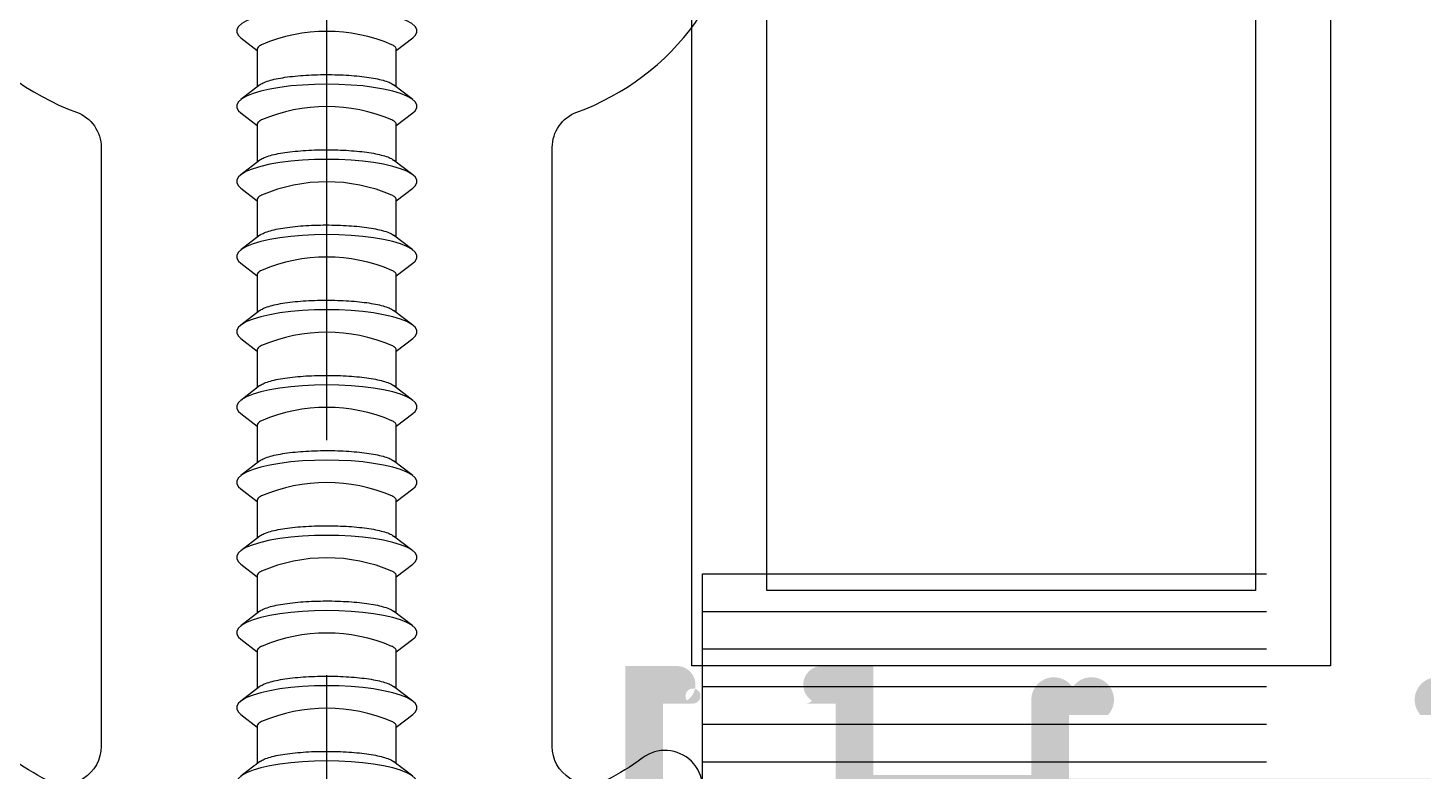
# Model space of a CAD drawing. Header units: inches. Extents: x 21 to 32698, y 13 to 3712.
# Drawn here: x 17371.661 to 17375.373, y 963.458 to 965.435 of the extents above; entities that cross this region are included whole.
import ezdxf

# ---------------------------------------------------------------- set-up
doc = ezdxf.new("R2010")
doc.units = ezdxf.units.IN
doc.header["$MEASUREMENT"] = 0
doc.set_wipeout_variables(frame=1)
doc.linetypes.add('1+1 dbx a2$0$374_BLD_A1_BLOK_2$0$HIDDEN', pattern=[0.375, 0.25, -0.125])
for name, color, linetype, lineweight in [('Z_MİM_-KM-GLAZ', 8, 'Continuous', 25), ('Z_MİM_78-köpük', 8, 'Continuous', 25), ('Z_MİM_fitiller_k', 8, 'Continuous', 25), ('Z_MİM_MYM_CAM', 8, 'Continuous', 25), ('Z_MİM_PROFIL', 8, 'Continuous', 25), ('Z_MİM_TR', 8, 'Continuous', 25)]:
    doc.layers.add(name, color=color, linetype=linetype, lineweight=lineweight)
pattern_1 = [(45, (15.19323, -18.45002), (-0.1122532, 0.1122532), []), (135, (15.19323, -18.45002), (-0.1122532, -0.1122532), [])]

# ---------------------------------------------------------------- blocks, each defined once
blk = doc.blocks.new('D09056')
at = {"layer": 'Z_MİM_78-köpük'}
blk.add_lwpolyline([(6, -9.143, -0.314914), (6.657, -8.204, 0.149332), (9.81, -5.822, 0.850698), (8.418, -4.422, -0.156616), (5.062, -5.5), (5, -5.5), (5, -5.509), (1.8, -5.509), (1.8, -1.16), (0.625, -0.219, 0.351086), (-0.625, -0.219), (-1.8, -1.16), (-1.8, -5.509), (-5, -5.509), (-5.062, -5.5, -0.156616), (-8.418, -4.422, 0.850698), (-9.81, -5.822, 0.149332), (-6.657, -8.204, -0.314914), (-6, -9.143), (-6, -25.073, -0.555494), (-7.442, -25.97, -0.047351), (-8.397, -25.381, 0.866334), (-9.803, -26.775, 0.237484), (-4.371, -29.509), (4.371, -29.509, 0.237484), (9.803, -26.775, 0.866334), (8.397, -25.381, -0.047351), (7.442, -25.97, -0.555494), (6, -25.073)], format="xyb", close=True, dxfattribs=at)
blk = doc.blocks.new('32323')
at = {"linetype": 'Continuous'}
for p, q in [((-1.955, -17.413), (-1.517, -17.75)), ((2.183, -17.75), (2.621, -17.413)), ((-1.517, -17.715), (-1.517, -18.721)), ((2.183, -18.721), (2.183, -17.715)), ((-1.448, -18.668), (-1.955, -19.059)), ((2.621, -19.059), (2.112, -18.667)), ((-1.955, -19.413), (-1.517, -19.75)), ((2.183, -19.75), (2.621, -19.413)), ((-1.517, -19.715), (-1.517, -20.721)), ((2.183, -20.721), (2.183, -19.715)), ((-1.448, -20.668), (-1.955, -21.059)), ((2.621, -21.059), (2.112, -20.667)), ((-1.955, -21.413), (-1.517, -21.75)), ((2.183, -21.75), (2.621, -21.413)), ((-1.517, -21.715), (-1.517, -22.721)), ((2.183, -22.721), (2.183, -21.715)), ((-1.448, -22.668), (-1.955, -23.059)), ((2.621, -23.059), (2.112, -22.667)), ((-1.955, -23.413), (-1.517, -23.75)), ((-1.517, -23.715), (-1.517, -24.721)), ((2.183, -23.75), (2.621, -23.413)), ((2.183, -24.721), (2.183, -23.715)), ((-1.448, -24.668), (-1.955, -25.059)), ((2.621, -25.059), (2.112, -24.667)), ((-1.955, -25.413), (-1.517, -25.75)), ((2.183, -25.75), (2.621, -25.413)), ((-1.517, -25.715), (-1.517, -26.721)), ((2.183, -26.721), (2.183, -25.715)), ((-1.448, -26.668), (-1.955, -27.059)), ((2.621, -27.059), (2.112, -26.667)), ((-1.955, -27.413), (-1.517, -27.75)), ((2.183, -27.75), (2.621, -27.413)), ((-1.517, -27.715), (-1.517, -28.721)), ((2.183, -28.721), (2.183, -27.715)), ((-1.448, -28.668), (-1.955, -29.059)), ((2.621, -29.059), (2.112, -28.667)), ((-1.955, -29.413), (-1.517, -29.75)), ((2.183, -29.75), (2.621, -29.413)), ((-1.517, -29.715), (-1.517, -30.721)), ((2.183, -30.721), (2.183, -29.715)), ((-1.448, -30.668), (-1.955, -31.059)), ((2.621, -31.059), (2.112, -30.667)), ((-1.955, -31.413), (-1.517, -31.75)), ((2.183, -31.75), (2.621, -31.413)), ((-1.517, -31.715), (-1.517, -32.721)), ((2.183, -32.721), (2.183, -31.715)), ((-1.448, -32.668), (-1.955, -33.059)), ((2.621, -33.059), (2.112, -32.667)), ((-1.955, -33.413), (-1.517, -33.75)), ((-1.517, -33.715), (-1.517, -34.721)), ((2.183, -33.75), (2.621, -33.413)), ((2.183, -34.721), (2.183, -33.715)), ((-1.448, -34.668), (-1.955, -35.059)), ((2.621, -35.059), (2.112, -34.667)), ((-1.955, -35.413), (-1.517, -35.75)), ((2.183, -35.75), (2.621, -35.413)), ((-1.517, -35.715), (-1.517, -36.721)), ((2.183, -36.721), (2.183, -35.715)), ((-1.448, -36.668), (-1.955, -37.059)), ((2.621, -37.059), (2.112, -36.667))]:
    blk.add_line(p, q, dxfattribs=at)
at = {"linetype": 'Continuous', "flags": 128}
for points in [[(0.333, -16.65), (0.006, -16.655), (-0.315, -16.672), (-0.623, -16.698), (-0.914, -16.735), (-1.182, -16.781), (-1.421, -16.836), (-1.628, -16.898), (-1.798, -16.966), (-1.929, -17.039), (-2.017, -17.116), (-2.062, -17.196), (-2.062, -17.276), (-2.017, -17.355), (-1.955, -17.413)], [(2.621, -17.413), (2.682, -17.355), (2.727, -17.276), (2.727, -17.196), (2.682, -17.116), (2.594, -17.039), (2.464, -16.966), (2.293, -16.898), (2.087, -16.836), (1.847, -16.781), (1.58, -16.735), (1.289, -16.698), (0.98, -16.672), (0.659, -16.655), (0.333, -16.65)], [(0.333, -18.65), (0.006, -18.655), (-0.315, -18.672), (-0.623, -18.698), (-0.914, -18.735), (-1.182, -18.781), (-1.421, -18.836), (-1.628, -18.898), (-1.798, -18.966), (-1.929, -19.039), (-2.017, -19.116), (-2.062, -19.196), (-2.062, -19.276), (-2.017, -19.355), (-1.955, -19.413)], [(2.621, -19.413), (2.682, -19.355), (2.727, -19.276), (2.727, -19.196), (2.682, -19.116), (2.594, -19.039), (2.464, -18.966), (2.293, -18.898), (2.087, -18.836), (1.847, -18.781), (1.58, -18.735), (1.289, -18.698), (0.98, -18.672), (0.659, -18.655), (0.333, -18.65)], [(0.333, -20.65), (0.006, -20.655), (-0.315, -20.672), (-0.623, -20.698), (-0.914, -20.735), (-1.182, -20.781), (-1.421, -20.836), (-1.628, -20.898), (-1.798, -20.966), (-1.929, -21.039), (-2.017, -21.116), (-2.062, -21.196), (-2.062, -21.276), (-2.017, -21.355), (-1.955, -21.413)], [(2.621, -21.413), (2.682, -21.355), (2.727, -21.276), (2.727, -21.196), (2.682, -21.116), (2.594, -21.039), (2.464, -20.966), (2.293, -20.898), (2.087, -20.836), (1.847, -20.781), (1.58, -20.735), (1.289, -20.698), (0.98, -20.672), (0.659, -20.655), (0.333, -20.65)], [(0.333, -22.65), (0.006, -22.655), (-0.315, -22.672), (-0.623, -22.698), (-0.914, -22.735), (-1.182, -22.781), (-1.421, -22.836), (-1.628, -22.898), (-1.798, -22.966), (-1.929, -23.039), (-2.017, -23.116), (-2.062, -23.196), (-2.062, -23.276), (-2.017, -23.355), (-1.955, -23.413)], [(2.621, -23.413), (2.682, -23.355), (2.727, -23.276), (2.727, -23.196), (2.682, -23.116), (2.594, -23.039), (2.464, -22.966), (2.293, -22.898), (2.087, -22.836), (1.847, -22.781), (1.58, -22.735), (1.289, -22.698), (0.98, -22.672), (0.659, -22.655), (0.333, -22.65)], [(0.333, -24.65), (0.006, -24.655), (-0.315, -24.672), (-0.623, -24.698), (-0.914, -24.735), (-1.182, -24.781), (-1.421, -24.836), (-1.628, -24.898), (-1.798, -24.966), (-1.929, -25.039), (-2.017, -25.116), (-2.062, -25.196), (-2.062, -25.276), (-2.017, -25.355), (-1.955, -25.413)], [(2.621, -25.413), (2.682, -25.355), (2.727, -25.276), (2.727, -25.196), (2.682, -25.116), (2.594, -25.039), (2.464, -24.966), (2.293, -24.898), (2.087, -24.836), (1.847, -24.781), (1.58, -24.735), (1.289, -24.698), (0.98, -24.672), (0.659, -24.655), (0.333, -24.65)], [(0.333, -26.65), (0.006, -26.655), (-0.315, -26.672), (-0.623, -26.698), (-0.914, -26.735), (-1.182, -26.781), (-1.421, -26.836), (-1.628, -26.898), (-1.798, -26.966), (-1.929, -27.039), (-2.017, -27.116), (-2.062, -27.196), (-2.062, -27.276), (-2.017, -27.355), (-1.955, -27.413)], [(2.621, -27.413), (2.682, -27.355), (2.727, -27.276), (2.727, -27.196), (2.682, -27.116), (2.594, -27.039), (2.464, -26.966), (2.293, -26.898), (2.087, -26.836), (1.847, -26.781), (1.58, -26.735), (1.289, -26.698), (0.98, -26.672), (0.659, -26.655), (0.333, -26.65)], [(0.333, -28.65), (0.006, -28.655), (-0.315, -28.672), (-0.623, -28.698), (-0.914, -28.735), (-1.182, -28.781), (-1.421, -28.836), (-1.628, -28.898), (-1.798, -28.966), (-1.929, -29.039), (-2.017, -29.116), (-2.062, -29.196), (-2.062, -29.276), (-2.017, -29.355), (-1.955, -29.413)], [(2.621, -29.413), (2.682, -29.355), (2.727, -29.276), (2.727, -29.196), (2.682, -29.116), (2.594, -29.039), (2.464, -28.966), (2.293, -28.898), (2.087, -28.836), (1.847, -28.781), (1.58, -28.735), (1.289, -28.698), (0.98, -28.672), (0.659, -28.655), (0.333, -28.65)], [(0.333, -30.65), (0.006, -30.655), (-0.315, -30.672), (-0.623, -30.698), (-0.914, -30.735), (-1.182, -30.781), (-1.421, -30.836), (-1.628, -30.898), (-1.798, -30.966), (-1.929, -31.039), (-2.017, -31.116), (-2.062, -31.196), (-2.062, -31.276), (-2.017, -31.355), (-1.955, -31.413)], [(2.621, -31.413), (2.682, -31.355), (2.727, -31.276), (2.727, -31.196), (2.682, -31.116), (2.594, -31.039), (2.464, -30.966), (2.293, -30.898), (2.087, -30.836), (1.847, -30.781), (1.58, -30.735), (1.289, -30.698), (0.98, -30.672), (0.659, -30.655), (0.333, -30.65)], [(0.333, -32.65), (0.006, -32.655), (-0.315, -32.672), (-0.623, -32.698), (-0.914, -32.735), (-1.182, -32.781), (-1.421, -32.836), (-1.628, -32.898), (-1.798, -32.966), (-1.929, -33.039), (-2.017, -33.116), (-2.062, -33.196), (-2.062, -33.276), (-2.017, -33.355), (-1.955, -33.413)], [(2.621, -33.413), (2.682, -33.355), (2.727, -33.276), (2.727, -33.196), (2.682, -33.116), (2.594, -33.039), (2.464, -32.966), (2.293, -32.898), (2.087, -32.836), (1.847, -32.781), (1.58, -32.735), (1.289, -32.698), (0.98, -32.672), (0.659, -32.655), (0.333, -32.65)], [(0.333, -34.65), (0.006, -34.655), (-0.315, -34.672), (-0.623, -34.698), (-0.914, -34.735), (-1.182, -34.781), (-1.421, -34.836), (-1.628, -34.898), (-1.798, -34.966), (-1.929, -35.039), (-2.017, -35.116), (-2.062, -35.196), (-2.062, -35.276), (-2.017, -35.355), (-1.955, -35.413)], [(2.621, -35.413), (2.682, -35.355), (2.727, -35.276), (2.727, -35.196), (2.682, -35.116), (2.594, -35.039), (2.464, -34.966), (2.293, -34.898), (2.087, -34.836), (1.847, -34.781), (1.58, -34.735), (1.289, -34.698), (0.98, -34.672), (0.659, -34.655), (0.333, -34.65)], [(0.333, -36.65), (0.006, -36.655), (-0.315, -36.672), (-0.623, -36.698), (-0.914, -36.735), (-1.182, -36.781), (-1.421, -36.836), (-1.628, -36.898), (-1.798, -36.966), (-1.929, -37.039), (-2.017, -37.116), (-2.062, -37.196), (-2.062, -37.276), (-2.017, -37.355), (-1.955, -37.413)], [(2.621, -37.413), (2.682, -37.355), (2.727, -37.276), (2.727, -37.196), (2.682, -37.116), (2.594, -37.039), (2.464, -36.966), (2.293, -36.898), (2.087, -36.836), (1.847, -36.781), (1.58, -36.735), (1.289, -36.698), (0.98, -36.672), (0.659, -36.655), (0.333, -36.65)]]:
    blk.add_lwpolyline(points, dxfattribs=at)
at = {"linetype": 'Continuous'}
for centre in [(0.333, -21.659), (0.333, -23.659), (0.333, -25.659), (0.333, -27.659), (0.333, -29.659), (0.333, -31.659), (0.333, -33.659), (0.333, -35.659), (0.333, -37.659), (0.333, -39.659)]:
    blk.add_arc(centre, 4.412, 66.8739, 113.1261, dxfattribs=at)
for points, knots in [([(-1.4, -17.601), (-1.437, -17.622), (-1.504, -17.659), (-1.513, -17.698), (-1.517, -17.715)], [0, 0, 0, 0, 0.544146, 1, 1, 1, 1]), ([(2.177, -17.715), (2.177, -17.703), (2.177, -17.673), (2.13, -17.634), (2.08, -17.609), (2.065, -17.601)], [0, 0, 0, 0, 0.3131142, 0.7960874, 1, 1, 1, 1]), ([(-1.446, -18.67), (-1.421, -18.652), (-1.366, -18.613), (-1.217, -18.558), (-1.02, -18.508), (-0.781, -18.465), (-0.514, -18.433), (-0.221, -18.409), (0.082, -18.396), (0.394, -18.393), (0.699, -18.4), (0.996, -18.417), (1.271, -18.443), (1.523, -18.478), (1.742, -18.521), (1.922, -18.572), (2.048, -18.622), (2.093, -18.657), (2.11, -18.67)], [0, 0, 0, 0, 0.055523, 0.121419, 0.189295, 0.25398, 0.320615, 0.384043, 0.449365, 0.511897, 0.576262, 0.638514, 0.70255, 0.765196, 0.829608, 0.8932, 0.958568, 1, 1, 1, 1]), ([(-1.4, -19.601), (-1.437, -19.622), (-1.504, -19.659), (-1.513, -19.698), (-1.517, -19.715)], [0, 0, 0, 0, 0.544146, 1, 1, 1, 1]), ([(2.177, -19.715), (2.177, -19.703), (2.177, -19.673), (2.13, -19.634), (2.08, -19.609), (2.065, -19.601)], [0, 0, 0, 0, 0.3131142, 0.7960874, 1, 1, 1, 1]), ([(-1.446, -20.67), (-1.421, -20.652), (-1.366, -20.613), (-1.217, -20.558), (-1.02, -20.508), (-0.781, -20.465), (-0.514, -20.433), (-0.221, -20.409), (0.082, -20.396), (0.394, -20.393), (0.699, -20.4), (0.996, -20.417), (1.271, -20.443), (1.523, -20.478), (1.742, -20.521), (1.922, -20.572), (2.048, -20.622), (2.093, -20.657), (2.11, -20.67)], [0, 0, 0, 0, 0.055523, 0.121419, 0.189295, 0.25398, 0.320615, 0.384043, 0.449365, 0.511897, 0.576262, 0.638514, 0.70255, 0.765196, 0.829608, 0.8932, 0.958568, 1, 1, 1, 1]), ([(-1.4, -21.601), (-1.437, -21.622), (-1.504, -21.659), (-1.513, -21.698), (-1.517, -21.715)], [0, 0, 0, 0, 0.544146, 1, 1, 1, 1]), ([(2.177, -21.715), (2.177, -21.703), (2.177, -21.673), (2.13, -21.634), (2.08, -21.609), (2.065, -21.601)], [0, 0, 0, 0, 0.3131142, 0.7960874, 1, 1, 1, 1]), ([(-1.446, -22.67), (-1.421, -22.652), (-1.366, -22.613), (-1.217, -22.558), (-1.02, -22.508), (-0.781, -22.465), (-0.514, -22.433), (-0.221, -22.409), (0.082, -22.396), (0.394, -22.393), (0.699, -22.4), (0.996, -22.417), (1.271, -22.443), (1.523, -22.478), (1.742, -22.521), (1.922, -22.572), (2.048, -22.622), (2.093, -22.657), (2.11, -22.67)], [0, 0, 0, 0, 0.055523, 0.121419, 0.189295, 0.25398, 0.320615, 0.384043, 0.449365, 0.511897, 0.576262, 0.638514, 0.70255, 0.765196, 0.829608, 0.8932, 0.958568, 1, 1, 1, 1]), ([(-1.4, -23.601), (-1.437, -23.622), (-1.504, -23.659), (-1.513, -23.698), (-1.517, -23.715)], [0, 0, 0, 0, 0.544146, 1, 1, 1, 1]), ([(2.177, -23.715), (2.177, -23.703), (2.177, -23.673), (2.13, -23.634), (2.08, -23.609), (2.065, -23.601)], [0, 0, 0, 0, 0.313114, 0.796087, 1, 1, 1, 1]), ([(-1.446, -24.67), (-1.421, -24.652), (-1.366, -24.613), (-1.217, -24.558), (-1.02, -24.508), (-0.781, -24.465), (-0.514, -24.433), (-0.221, -24.409), (0.082, -24.396), (0.394, -24.393), (0.699, -24.4), (0.996, -24.417), (1.271, -24.443), (1.523, -24.478), (1.742, -24.521), (1.922, -24.572), (2.048, -24.622), (2.093, -24.657), (2.11, -24.67)], [0, 0, 0, 0, 0.055523, 0.121419, 0.189295, 0.25398, 0.320615, 0.384043, 0.449365, 0.511897, 0.576262, 0.638514, 0.70255, 0.765196, 0.829608, 0.8932, 0.958568, 1, 1, 1, 1]), ([(-1.4, -25.601), (-1.437, -25.622), (-1.504, -25.659), (-1.513, -25.698), (-1.517, -25.715)], [0, 0, 0, 0, 0.5441463, 1, 1, 1, 1]), ([(2.177, -25.715), (2.177, -25.703), (2.177, -25.673), (2.13, -25.634), (2.08, -25.609), (2.065, -25.601)], [0, 0, 0, 0, 0.3131142, 0.7960874, 1, 1, 1, 1]), ([(-1.446, -26.67), (-1.421, -26.652), (-1.366, -26.613), (-1.217, -26.558), (-1.02, -26.508), (-0.781, -26.465), (-0.514, -26.433), (-0.221, -26.409), (0.082, -26.396), (0.394, -26.393), (0.699, -26.4), (0.996, -26.417), (1.271, -26.443), (1.523, -26.478), (1.742, -26.521), (1.922, -26.572), (2.048, -26.622), (2.093, -26.657), (2.11, -26.67)], [0, 0, 0, 0, 0.055523, 0.121419, 0.189295, 0.25398, 0.320615, 0.384043, 0.449365, 0.511897, 0.576262, 0.638514, 0.70255, 0.765196, 0.829608, 0.8932, 0.958568, 1, 1, 1, 1]), ([(-1.4, -27.601), (-1.437, -27.622), (-1.504, -27.659), (-1.513, -27.698), (-1.517, -27.715)], [0, 0, 0, 0, 0.544146, 1, 1, 1, 1]), ([(2.177, -27.715), (2.177, -27.703), (2.177, -27.673), (2.13, -27.634), (2.08, -27.609), (2.065, -27.601)], [0, 0, 0, 0, 0.3131142, 0.7960874, 1, 1, 1, 1]), ([(-1.446, -28.67), (-1.421, -28.652), (-1.366, -28.613), (-1.217, -28.558), (-1.02, -28.508), (-0.781, -28.465), (-0.514, -28.433), (-0.221, -28.409), (0.082, -28.396), (0.394, -28.393), (0.699, -28.4), (0.996, -28.417), (1.271, -28.443), (1.523, -28.478), (1.742, -28.521), (1.922, -28.572), (2.048, -28.622), (2.093, -28.657), (2.11, -28.67)], [0, 0, 0, 0, 0.055523, 0.121419, 0.189295, 0.25398, 0.320615, 0.384043, 0.449365, 0.511897, 0.576262, 0.638514, 0.70255, 0.765196, 0.829608, 0.8932, 0.958568, 1, 1, 1, 1]), ([(-1.4, -29.601), (-1.437, -29.622), (-1.504, -29.659), (-1.513, -29.698), (-1.517, -29.715)], [0, 0, 0, 0, 0.544146, 1, 1, 1, 1]), ([(2.177, -29.715), (2.177, -29.703), (2.177, -29.673), (2.13, -29.634), (2.08, -29.609), (2.065, -29.601)], [0, 0, 0, 0, 0.313114, 0.796087, 1, 1, 1, 1]), ([(-1.446, -30.67), (-1.421, -30.652), (-1.366, -30.613), (-1.217, -30.558), (-1.02, -30.508), (-0.781, -30.465), (-0.514, -30.433), (-0.221, -30.409), (0.082, -30.396), (0.394, -30.393), (0.699, -30.4), (0.996, -30.417), (1.271, -30.443), (1.523, -30.478), (1.742, -30.521), (1.922, -30.572), (2.048, -30.622), (2.093, -30.657), (2.11, -30.67)], [0, 0, 0, 0, 0.055523, 0.121419, 0.189295, 0.25398, 0.320615, 0.384043, 0.449365, 0.511897, 0.576262, 0.638514, 0.70255, 0.765196, 0.829608, 0.8932, 0.958568, 1, 1, 1, 1]), ([(-1.4, -31.601), (-1.437, -31.622), (-1.504, -31.659), (-1.513, -31.698), (-1.517, -31.715)], [0, 0, 0, 0, 0.544146, 1, 1, 1, 1]), ([(2.177, -31.715), (2.177, -31.703), (2.177, -31.673), (2.13, -31.634), (2.08, -31.609), (2.065, -31.601)], [0, 0, 0, 0, 0.313114, 0.796087, 1, 1, 1, 1]), ([(-1.446, -32.67), (-1.421, -32.652), (-1.366, -32.613), (-1.217, -32.558), (-1.02, -32.508), (-0.781, -32.465), (-0.514, -32.433), (-0.221, -32.409), (0.082, -32.396), (0.394, -32.393), (0.699, -32.4), (0.996, -32.417), (1.271, -32.443), (1.523, -32.478), (1.742, -32.521), (1.922, -32.572), (2.048, -32.622), (2.093, -32.657), (2.11, -32.67)], [0, 0, 0, 0, 0.0555229, 0.1214188, 0.1892952, 0.2539803, 0.3206149, 0.3840434, 0.4493646, 0.5118974, 0.5762617, 0.6385136, 0.7025505, 0.7651964, 0.8296079, 0.8931997, 0.9585684, 1, 1, 1, 1]), ([(-1.4, -33.601), (-1.437, -33.622), (-1.504, -33.659), (-1.513, -33.698), (-1.517, -33.715)], [0, 0, 0, 0, 0.5441463, 1, 1, 1, 1]), ([(2.177, -33.715), (2.177, -33.703), (2.177, -33.673), (2.13, -33.634), (2.08, -33.609), (2.065, -33.601)], [0, 0, 0, 0, 0.3131142, 0.7960874, 1, 1, 1, 1]), ([(-1.446, -34.67), (-1.421, -34.652), (-1.366, -34.613), (-1.217, -34.558), (-1.02, -34.508), (-0.781, -34.465), (-0.514, -34.433), (-0.221, -34.409), (0.082, -34.396), (0.394, -34.393), (0.699, -34.4), (0.996, -34.417), (1.271, -34.443), (1.523, -34.478), (1.742, -34.521), (1.922, -34.572), (2.048, -34.622), (2.093, -34.657), (2.11, -34.67)], [0, 0, 0, 0, 0.0555229, 0.1214188, 0.1892952, 0.2539803, 0.3206149, 0.3840434, 0.4493646, 0.5118974, 0.5762617, 0.6385136, 0.7025505, 0.7651964, 0.8296079, 0.8931997, 0.9585684, 1, 1, 1, 1]), ([(-1.4, -35.601), (-1.437, -35.622), (-1.504, -35.659), (-1.513, -35.698), (-1.517, -35.715)], [0, 0, 0, 0, 0.544146, 1, 1, 1, 1]), ([(2.177, -35.715), (2.177, -35.703), (2.177, -35.673), (2.13, -35.634), (2.08, -35.609), (2.065, -35.601)], [0, 0, 0, 0, 0.313114, 0.796087, 1, 1, 1, 1]), ([(-1.446, -36.67), (-1.421, -36.652), (-1.366, -36.613), (-1.217, -36.558), (-1.02, -36.508), (-0.781, -36.465), (-0.514, -36.433), (-0.221, -36.409), (0.082, -36.396), (0.394, -36.393), (0.699, -36.4), (0.996, -36.417), (1.271, -36.443), (1.523, -36.478), (1.742, -36.521), (1.922, -36.572), (2.048, -36.622), (2.093, -36.657), (2.11, -36.67)], [0, 0, 0, 0, 0.0555229, 0.1214188, 0.1892952, 0.2539803, 0.3206149, 0.3840434, 0.4493646, 0.5118974, 0.5762617, 0.6385136, 0.7025505, 0.7651964, 0.8296079, 0.8931997, 0.9585684, 1, 1, 1, 1])]:
    blk.add_open_spline(points, degree=3, knots=knots, dxfattribs=at)
blk = doc.blocks.new('-KM-AL5 140_164')
blk.add_wipeout([(151.4879, -34.02), (151.7258, -15.4799), (149.45, -15.45), (149.45, 7.15), (9.45, 7.15), (9.45, -15.45), (7.3978, -15.45), (7.5673, -34.0611)])
at = {"layer": 'Z_MİM_fitiller_k'}
h = blk.add_hatch(dxfattribs=at)
h.set_pattern_fill('ANSI37', color=256, scale=0.05)
h.set_pattern_definition(pattern_1)
h.paths.add_polyline_path([(17.4032, -30.45, -0.414214), (17.3832, -30.43), (17.3832, -30.33, -0.414214), (17.4032, -30.31), (17.4349, -30.31, 0.668179), (17.4491, -30.2759), (17.3691, -30.1959, 0.198912), (17.3549, -30.19), (17.0315, -30.19, 0.198912), (17.0174, -30.1959), (16.9374, -30.2759, 1.274187), (16.9708, -30.3143, -0.627364), (17.0032, -30.33), (17.0032, -30.43, -0.414214), (16.9832, -30.45), (16.7132, -30.45, 0.414214), (16.6932, -30.47), (16.6932, -31.38, 0.668179), (16.7274, -31.3942), (16.7657, -31.3559, -0.414214), (16.7939, -31.3559), (16.8322, -31.3942, 0.414214), (16.8605, -31.3942), (16.8988, -31.3559, -0.414214), (16.9271, -31.3559), (16.9654, -31.3942, 0.414214), (16.9936, -31.3942), (17.1178, -31.27), (17.2958, -31.27, 0.245393), (17.3368, -31.2486, -1.650385), (17.3532, -31.28), (17.1539, -31.28, 0.198912), (17.1186, -31.2947), (17.0474, -31.3659, 0.668179), (17.0615, -31.4), (17.3532, -31.4, 0.210768), (17.4566, -31.3544, -0.427607), (17.4855, -31.3537), (17.5259, -31.3942, 0.414214), (17.5542, -31.3942), (17.5925, -31.3559, -0.414214), (17.6208, -31.3559), (17.6591, -31.3942, 0.668179), (17.6932, -31.38), (17.6932, -30.47, 0.414214), (17.6732, -30.45)])
h.paths.add_polyline_path([(17.4621, -30.6939), (17.4866, -30.9739, -0.440011), (17.4168, -31.05), (16.9696, -31.05, -0.440011), (16.8999, -30.9739), (16.9244, -30.6939, -0.388879), (16.9941, -30.63), (17.3923, -30.63, -0.388879)], flags=16)
h.paths.add_polyline_path([(17.2832, -30.45, 0.414214), (17.3032, -30.43), (17.3032, -30.33, 0.414214), (17.2832, -30.31), (17.1032, -30.31, 0.414214), (17.0832, -30.33), (17.0832, -30.43, 0.414214), (17.1032, -30.45)], flags=17)
h.paths.add_polyline_path([(17.3477, -34.1441, -0.414214), (17.3194, -34.1441), (17.2811, -34.1059, 0.414214), (17.2528, -34.1059), (17.1287, -34.23), (16.9507, -34.23, 0.245393), (16.9096, -34.2514, -1.650385), (16.8932, -34.22), (17.0925, -34.22, 0.198912), (17.1279, -34.2054), (17.1991, -34.1341, 0.668179), (17.1849, -34.1), (16.8932, -34.1, 0.210768), (16.7898, -34.1456, -0.427607), (16.7609, -34.1463), (16.7205, -34.1059, 0.414214), (16.6922, -34.1059), (16.6539, -34.1441, -0.414214), (16.6257, -34.1441), (16.5874, -34.1059, 0.668179), (16.5532, -34.12), (16.5532, -34.43, 0.414214), (16.5732, -34.45), (16.8432, -34.45, -0.414214), (16.8632, -34.47), (16.8632, -34.57, -0.414214), (16.8432, -34.59), (16.8115, -34.59, 0.668179), (16.7974, -34.6241), (16.8774, -34.7041, 0.198912), (16.8915, -34.71), (17.2149, -34.71, 0.198912), (17.2291, -34.7041), (17.3091, -34.6241, 1.274187), (17.2757, -34.5857, -0.627364), (17.2432, -34.57), (17.2432, -34.47, -0.414214), (17.2632, -34.45), (17.6931, -34.45, 0.176327), (17.706, -34.4453), (18.0754, -34.1353, 0.700208), (18.0626, -34.1), (17.9687, -34.1, 0.131652), (17.9587, -34.1027), (17.717, -34.2422, -0.493145), (17.5704, -34.1815), (17.5525, -34.1148, 0.57735), (17.5191, -34.1059), (17.4808, -34.1441, -0.414214), (17.4525, -34.1441), (17.4142, -34.1059, 0.414214), (17.3859, -34.1059)])
h.paths.add_polyline_path([(17.1632, -34.47), (17.1632, -34.57, -0.414214), (17.1432, -34.59), (16.9632, -34.59, -0.414214), (16.9432, -34.57), (16.9432, -34.47, -0.414214), (16.9632, -34.45), (17.1432, -34.45, -0.414214)], flags=16)
h = blk.add_hatch(dxfattribs=at)
h.set_pattern_fill('ANSI37', color=256, scale=0.05)
h.set_pattern_definition(pattern_1)
h.paths.add_polyline_path([(17.6732, -30.45, -0.414214), (17.6932, -30.47), (17.6932, -31.38, -0.668179), (17.6591, -31.3942), (17.6208, -31.3559, 0.414214), (17.5925, -31.3559), (17.5542, -31.3942, -0.414214), (17.5259, -31.3942), (17.4855, -31.3537, 0.427607), (17.4566, -31.3544, -0.210768), (17.3532, -31.4), (17.0615, -31.4, -0.668179), (17.0474, -31.3659), (17.1186, -31.2947, -0.198912), (17.1539, -31.28), (17.3532, -31.28, 1.650385), (17.3368, -31.2486, -0.245393), (17.2958, -31.27), (17.1261, -31.27, 0.198912), (17.1119, -31.2759), (16.9936, -31.3942, -0.414214), (16.9654, -31.3942), (16.9271, -31.3559, 0.414214), (16.8988, -31.3559), (16.8605, -31.3942, -0.414214), (16.8322, -31.3942), (16.7939, -31.3559, 0.414214), (16.7657, -31.3559), (16.7274, -31.3942, -0.668179), (16.6932, -31.38), (16.6932, -30.47, -0.414214), (16.7132, -30.45), (16.9832, -30.45, 0.414214), (17.0032, -30.43), (17.0032, -30.33, 0.414214), (16.9832, -30.31), (16.9515, -30.31, -0.668179), (16.9374, -30.2759), (17.0174, -30.1959, -0.198912), (17.0315, -30.19), (17.3549, -30.19, -0.198912), (17.3691, -30.1959), (17.4491, -30.2759, -0.668179), (17.4349, -30.31), (17.4032, -30.31, 0.414214), (17.3832, -30.33), (17.3832, -30.43, 0.414214), (17.4032, -30.45)])
h.paths.add_polyline_path([(17.3923, -30.63), (16.9941, -30.63, 0.388879), (16.9244, -30.6939), (16.8999, -30.9739, 0.440011), (16.9696, -31.05), (17.4168, -31.05, 0.440011), (17.4866, -30.9739), (17.4621, -30.6939, 0.388879)], flags=16)
h.paths.add_polyline_path([(17.3032, -30.43, -0.414214), (17.2832, -30.45), (17.1032, -30.45, -0.414214), (17.0832, -30.43), (17.0832, -30.33, -0.414214), (17.1032, -30.31), (17.2832, -30.31, -0.414214), (17.3032, -30.33)], flags=16)
h.paths.add_polyline_path([(17.3477, -34.1441), (17.3859, -34.1059, -0.414214), (17.4142, -34.1059), (17.4525, -34.1441, 0.414214), (17.4808, -34.1441), (17.5191, -34.1059, -0.57735), (17.5525, -34.1148), (17.5704, -34.1815, 0.493145), (17.717, -34.2422), (17.9587, -34.1027, -0.131652), (17.9687, -34.1), (18.0626, -34.1, -0.700208), (18.0754, -34.1353), (17.706, -34.4453, -0.176327), (17.6931, -34.45), (17.2632, -34.45, 0.414214), (17.2432, -34.47), (17.2432, -34.57, 0.414214), (17.2632, -34.59), (17.2949, -34.59, -0.668179), (17.3091, -34.6241), (17.2291, -34.7041, -0.198912), (17.2149, -34.71), (16.8915, -34.71, -0.198912), (16.8774, -34.7041), (16.7974, -34.6241, -0.668179), (16.8115, -34.59), (16.8432, -34.59, 0.414214), (16.8632, -34.57), (16.8632, -34.47, 0.414214), (16.8432, -34.45), (16.5732, -34.45, -0.414214), (16.5532, -34.43), (16.5532, -34.12, -0.668179), (16.5874, -34.1059), (16.6257, -34.1441, 0.414214), (16.6539, -34.1441), (16.6922, -34.1059, -0.414214), (16.7205, -34.1059), (16.7609, -34.1463, 0.427607), (16.7898, -34.1456, -0.210768), (16.8932, -34.1), (17.1849, -34.1, -0.668179), (17.1991, -34.1341), (17.1279, -34.2054, -0.198912), (17.0925, -34.22), (16.8932, -34.22, 1.650385), (16.9096, -34.2514, -0.245393), (16.9507, -34.23), (17.1204, -34.23, 0.198912), (17.1345, -34.2241), (17.2528, -34.1059, -0.414214), (17.2811, -34.1059), (17.3194, -34.1441, 0.414214)])
h.paths.add_polyline_path([(17.1432, -34.45), (16.9632, -34.45, 0.414214), (16.9432, -34.47), (16.9432, -34.57, 0.414214), (16.9632, -34.59), (17.1432, -34.59, 0.414214), (17.1632, -34.57), (17.1632, -34.47, 0.414214)], flags=16)
at = {"layer": 'Z_MİM_PROFIL'}
h = blk.add_hatch(color=256, dxfattribs=at)
h.paths.add_polyline_path([(20.3694, -32.3953), (19.4877, -32.3953), (18.606, -32.3953, -0.843039), (18.5477, -32.3853), (18.5477, -32.3653), (18.6213, -32.0906), (18.6029, -32.0722, 0.176327), (18.5905, -32.0664), (18.3503, -32.0454, 1.138359), (18.3528, -32.1048, 0.697699), (18.3246, -32.1536), (18.4177, -32.2653), (18.4177, -32.3969), (18.3214, -32.4121, 0.368919), (18.2877, -32.4516), (18.2877, -32.5731, 0.461006), (18.3339, -32.6126), (18.6877, -32.5566), (18.6877, -33.2853), (18.7177, -33.3153), (18.6877, -33.3453), (18.6877, -34.0753), (18.3277, -34.0753), (18.3277, -33.8853, 0.414214), (18.2677, -33.8253), (18.1477, -33.8253, 0.648232), (18.103, -33.9253), (18.2077, -33.9253), (18.2077, -34.0953), (17.1677, -34.0953), (17.1677, -33.9253), (17.2724, -33.9253, 1.074745), (17.1777, -33.8521, 0.742955), (17.0677, -33.8853), (17.0677, -34.0853), (16.6477, -34.0853), (16.6477, -33.7953), (16.5109, -33.7953, 0.746966), (16.4837, -33.8872, -0.236898), (16.4677, -33.8953), (16.5477, -33.8953), (16.5477, -34.1053), (16.0877, -34.1053), (16.0877, -33.8953), (16.1677, -33.8953, 4.221222), (16.1516, -33.8872, 0.746966), (16.1244, -33.7953), (15.9877, -33.7953), (15.9877, -34.2253, 0.414214), (16.0077, -34.2453), (22.9677, -34.2453, 0.414214), (22.9877, -34.2253), (22.9877, -33.7953), (22.8509, -33.7953, 0.746966), (22.8237, -33.8872, -0.236898), (22.8077, -33.8953), (22.8877, -33.8953), (22.8877, -34.1053), (22.4277, -34.1053), (22.4277, -33.8953), (22.5077, -33.8953, 4.221222), (22.4916, -33.8872, 0.746966), (22.4644, -33.7953), (22.3277, -33.7953), (22.3277, -34.0853), (21.9077, -34.0853), (21.9077, -33.8853, 0.742955), (21.7977, -33.8521, 1.074745), (21.703, -33.9253), (21.8077, -33.9253), (21.8077, -34.0953), (20.7677, -34.0953), (20.7677, -33.9253), (20.8724, -33.9253, 0.648232), (20.8277, -33.8253), (20.7077, -33.8253, 0.414214), (20.6477, -33.8853), (20.6477, -34.0753), (20.2877, -34.0753), (20.2877, -33.3453), (20.2577, -33.3153), (20.2877, -33.2853), (20.2877, -32.5566), (20.6414, -32.6126, 0.461006), (20.6877, -32.5731), (20.6877, -32.4516, 0.368919), (20.6539, -32.4121), (20.5577, -32.3969), (20.5577, -32.2653), (20.6507, -32.1536, 0.697699), (20.6226, -32.1048, 1.138359), (20.6251, -32.0454), (20.3849, -32.0664, 0.176327), (20.3725, -32.0722), (20.3541, -32.0906), (20.4357, -32.3953), (20.426, -32.3953, -0.707107)])
h.paths.add_polyline_path([(20.1177, -32.5553), (20.1177, -32.7553), (20.1477, -32.7553), (20.1477, -33.8753), (20.1177, -33.8753), (20.1177, -34.0753), (19.4877, -34.0753), (18.8577, -34.0753), (18.8577, -33.8753), (18.8277, -33.8753), (18.8277, -32.7553), (18.8577, -32.7553), (18.8577, -32.5553), (19.4877, -32.5553)], flags=16)
at = {"linetype": '1+1 dbx a2$0$374_BLD_A1_BLOK_2$0$HIDDEN', "ltscale": 5}
blk.add_line((15.1932, -40.6951, -0.0016), (15.1932, -14.7253, -0.0016), dxfattribs=at)
for points in [[(17.8642, -33.7949), (16.1642, -33.7949), (16.1642, -31.2949), (17.8642, -31.2949)], [(17.6642, -33.5949), (16.3642, -33.5949), (16.3642, -31.4949), (17.6642, -31.4949)]]:
    blk.add_lwpolyline(points, close=True)
at = {"layer": 'Z_MİM_MYM_CAM'}
for p, q in [((16.1932, -34.15, -0.0016), (16.1932, -33.55, -0.0016)), ((16.1932, -33.55, -0.0016), (17.6932, -33.55, -0.0016)), ((16.1932, -33.65, -0.0016), (17.6932, -33.65, -0.0016)), ((16.1932, -33.75, -0.0016), (17.6932, -33.75, -0.0016)), ((16.1932, -33.85, -0.0016), (17.6932, -33.85, -0.0016)), ((16.1932, -33.95, -0.0016), (17.6932, -33.95, -0.0016)), ((16.1932, -34.05, -0.0016), (17.6932, -34.05, -0.0016))]:
    blk.add_line(p, q, dxfattribs=at)
at = {"xscale": 0.1, "yscale": 0.1, "zscale": 0.1}
blk.add_blockref('32323', (15.16, -30.3829, -0.0016), dxfattribs=at)
at = {"layer": 'Z_MİM_TR', "xscale": 0.1, "yscale": 0.1, "zscale": 0.1}
blk.add_blockref('D09056', (15.1932, -31.502, -0.0016), dxfattribs=at)

msp = doc.modelspace()

# ---------------------------------------------------------------- block references
at = {"layer": 'Z_MİM_-KM-GLAZ'}
msp.add_blockref('-KM-AL5 140_164', (17357.2632, 997.5332), dxfattribs=at)

doc.saveas('drawing.dxf')
